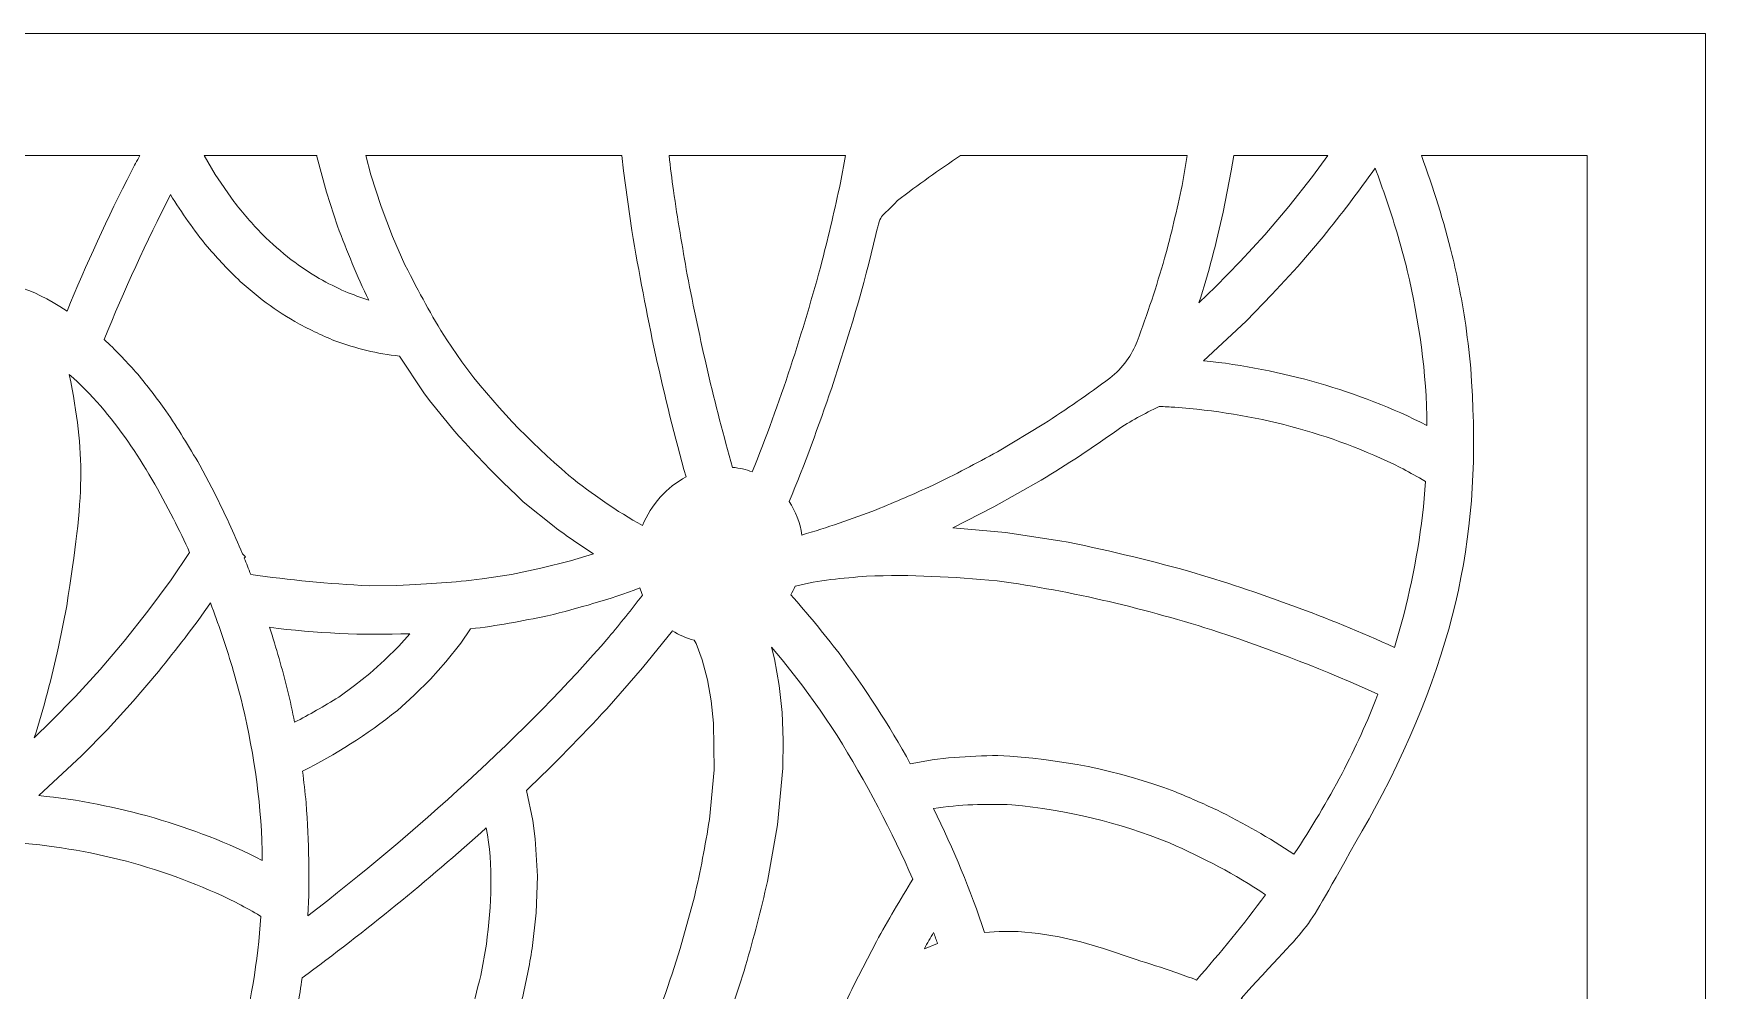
# Model space of a CAD drawing. Header units: centimetres. Extents: x -9.5 to 7.2, y -13.8 to 13.8.
# Drawn here: x 2.677 to 7.16, y 11.283 to 13.847 of the extents above; entities that cross this region are included whole.
import ezdxf

# ---------------------------------------------------------------- set-up
doc = ezdxf.new("R2010")
doc.units = ezdxf.units.CM
doc.header["$MEASUREMENT"] = 0
doc.layers.add('layer 1', color=7, linetype='Continuous')

msp = doc.modelspace()

# ---------------------------------------------------------------- linework, layer by layer
at = {"layer": 'layer 1', "color": 242, "lineweight": 9}
for points, knots in [([(0.09502, 13.84713), (0.09502, 13.84713), (7.15989, 13.84713), (7.15989, 13.84713), (7.15989, 13.84713), (7.15989, 13.84713), (7.15989, -13.84713), (7.15989, -13.84713), (7.15989, -13.84713), (7.15989, -13.84713), (0.09502, -13.84713), (0.09502, -13.84713), (0.09502, -13.84713), (0.09502, -13.84713), (0.09502, 13.84713), (0.09502, 13.84713)], [0, 0, 0, 0, 0.2, 0.2, 0.2, 0.2, 0.4, 0.4, 0.4, 0.4, 0.6, 0.6, 0.6, 0.6, 1, 1, 1, 1]), ([(0.41219, 13.52), (0.41219, 13.52), (2.96224, 13.52), (2.96224, 13.52), (2.96224, 13.52), (2.95481, 13.50614), (2.94742, 13.49221), (2.93996, 13.47814), (2.93996, 13.47814), (2.87587, 13.35315), (2.81813, 13.22754), (2.76723, 13.10275), (2.76723, 13.10275), (2.66038, 13.17317), (2.61745, 13.17785), (2.47259, 13.19685), (2.47259, 13.19685), (2.16677, 13.23313), (1.71566, 13.18118), (1.49009, 13.30989), (1.49009, 13.30989), (1.26379, 13.44274), (1.39188, 13.4337), (1.12167, 13.49265), (1.12167, 13.49265), (1.12167, 13.49265), (1.0692, 13.50048), (1.0692, 13.50048), (1.0692, 13.50048), (1.03435, 13.50328), (1.00107, 13.50378), (0.96589, 13.502), (0.96589, 13.502), (0.7481, 13.48158), (0.63706, 13.40982), (0.47008, 13.26293), (0.47008, 13.26293), (0.47008, 13.26293), (0.41219, 13.21021), (0.41219, 13.21021), (0.41219, 13.21021), (0.41219, 13.21021), (0.41219, 13.52), (0.41219, 13.52)], [0, 0, 0, 0, 0.0833333, 0.0833333, 0.0833333, 0.0833333, 0.1666667, 0.1666667, 0.1666667, 0.1666667, 0.25, 0.25, 0.25, 0.25, 0.3333333, 0.3333333, 0.3333333, 0.3333333, 0.4166667, 0.4166667, 0.4166667, 0.4166667, 0.5, 0.5, 0.5, 0.5, 0.5833333, 0.5833333, 0.5833333, 0.5833333, 0.6666667, 0.6666667, 0.6666667, 0.6666667, 0.75, 0.75, 0.75, 0.75, 0.8333333, 0.8333333, 0.8333333, 0.8333333, 1, 1, 1, 1]), ([(3.13482, 13.52), (3.13482, 13.52), (3.43674, 13.52), (3.43674, 13.52), (3.43674, 13.52), (3.43674, 13.52), (3.4372, 13.51785), (3.4372, 13.51785), (3.4372, 13.51785), (3.4372, 13.51785), (3.46301, 13.4219), (3.46301, 13.4219), (3.46301, 13.4219), (3.46301, 13.4219), (3.49239, 13.33095), (3.49239, 13.33095), (3.49239, 13.33095), (3.51813, 13.26331), (3.54408, 13.19702), (3.57597, 13.13272), (3.57597, 13.13272), (3.55466, 13.13955), (3.53412, 13.1471), (3.51332, 13.15549), (3.51332, 13.15549), (3.48934, 13.16628), (3.46637, 13.17778), (3.4433, 13.1905), (3.4433, 13.1905), (3.4174, 13.20618), (3.39294, 13.22265), (3.36838, 13.24059), (3.36838, 13.24059), (3.34141, 13.26211), (3.31626, 13.28441), (3.29118, 13.30837), (3.29118, 13.30837), (3.26395, 13.33698), (3.23884, 13.36595), (3.21407, 13.39705), (3.21407, 13.39705), (3.21407, 13.39705), (3.16404, 13.46926), (3.16404, 13.46926), (3.16404, 13.46926), (3.16404, 13.46926), (3.13482, 13.52), (3.13482, 13.52)], [0, 0, 0, 0, 0.0769231, 0.0769231, 0.0769231, 0.0769231, 0.1538462, 0.1538462, 0.1538462, 0.1538462, 0.2307692, 0.2307692, 0.2307692, 0.2307692, 0.3076923, 0.3076923, 0.3076923, 0.3076923, 0.3846154, 0.3846154, 0.3846154, 0.3846154, 0.4615385, 0.4615385, 0.4615385, 0.4615385, 0.5384615, 0.5384615, 0.5384615, 0.5384615, 0.6153846, 0.6153846, 0.6153846, 0.6153846, 0.6923077, 0.6923077, 0.6923077, 0.6923077, 0.7692308, 0.7692308, 0.7692308, 0.7692308, 0.8461538, 0.8461538, 0.8461538, 0.8461538, 1, 1, 1, 1]), ([(3.5681, 13.52), (3.5681, 13.52), (4.25448, 13.52), (4.25448, 13.52), (4.25448, 13.52), (4.25448, 13.52), (4.25912, 13.47924), (4.25912, 13.47924), (4.25912, 13.47924), (4.25912, 13.47924), (4.28169, 13.31879), (4.28169, 13.31879), (4.28169, 13.31879), (4.31871, 13.09535), (4.36545, 12.8746), (4.42682, 12.65896), (4.42682, 12.65896), (4.37493, 12.63141), (4.33308, 12.58474), (4.31034, 12.52881), (4.31034, 12.52881), (4.24023, 12.56647), (4.17514, 12.61379), (4.11255, 12.66264), (4.11255, 12.66264), (4.00456, 12.75608), (3.91201, 12.8517), (3.82524, 12.96718), (3.82524, 12.96718), (3.82524, 12.96718), (3.78501, 13.02598), (3.78501, 13.02598), (3.78501, 13.02598), (3.74213, 13.09517), (3.714, 13.1482), (3.67315, 13.22736), (3.67315, 13.22736), (3.67315, 13.22736), (3.63999, 13.30321), (3.63999, 13.30321), (3.63999, 13.30321), (3.63999, 13.30321), (3.60949, 13.38352), (3.60949, 13.38352), (3.60949, 13.38352), (3.60949, 13.38352), (3.58198, 13.46852), (3.58198, 13.46852), (3.58198, 13.46852), (3.58198, 13.46852), (3.5681, 13.52), (3.5681, 13.52)], [0, 0, 0, 0, 0.0714286, 0.0714286, 0.0714286, 0.0714286, 0.1428571, 0.1428571, 0.1428571, 0.1428571, 0.2142857, 0.2142857, 0.2142857, 0.2142857, 0.2857143, 0.2857143, 0.2857143, 0.2857143, 0.3571429, 0.3571429, 0.3571429, 0.3571429, 0.4285714, 0.4285714, 0.4285714, 0.4285714, 0.5, 0.5, 0.5, 0.5, 0.5714286, 0.5714286, 0.5714286, 0.5714286, 0.6428571, 0.6428571, 0.6428571, 0.6428571, 0.7142857, 0.7142857, 0.7142857, 0.7142857, 0.7857143, 0.7857143, 0.7857143, 0.7857143, 0.8571429, 0.8571429, 0.8571429, 0.8571429, 1, 1, 1, 1]), ([(4.38107, 13.52), (4.38107, 13.52), (4.8541, 13.52), (4.8541, 13.52), (4.8541, 13.52), (4.8541, 13.52), (4.84056, 13.4467), (4.84056, 13.4467), (4.84056, 13.4467), (4.82553, 13.37685), (4.80935, 13.30775), (4.79176, 13.23843), (4.79176, 13.23843), (4.73998, 13.04654), (4.67897, 12.85719), (4.60401, 12.67252), (4.60401, 12.67252), (4.58745, 12.67868), (4.56992, 12.68277), (4.55169, 12.68451), (4.55169, 12.68451), (4.50254, 12.8535), (4.46371, 13.0267), (4.42996, 13.20065), (4.42996, 13.20065), (4.4165, 13.27559), (4.40419, 13.35054), (4.39287, 13.42605), (4.39287, 13.42605), (4.38876, 13.4574), (4.38479, 13.48869), (4.38107, 13.52)], [0, 0, 0, 0, 0.1111111, 0.1111111, 0.1111111, 0.1111111, 0.2222222, 0.2222222, 0.2222222, 0.2222222, 0.3333333, 0.3333333, 0.3333333, 0.3333333, 0.4444444, 0.4444444, 0.4444444, 0.4444444, 0.5555556, 0.5555556, 0.5555556, 0.5555556, 0.6666667, 0.6666667, 0.6666667, 0.6666667, 0.7777778, 0.7777778, 0.7777778, 0.7777778, 1, 1, 1, 1]), ([(5.16232, 13.52), (5.16232, 13.52), (5.77006, 13.52), (5.77006, 13.52), (5.77006, 13.52), (5.77006, 13.52), (5.75645, 13.44015), (5.75645, 13.44015), (5.75645, 13.44015), (5.74286, 13.37425), (5.72739, 13.30968), (5.70973, 13.24467), (5.70973, 13.24467), (5.68775, 13.16926), (5.66364, 13.09548), (5.636, 13.02215), (5.636, 13.02215), (5.62268, 12.98672), (5.59803, 12.95021), (5.56251, 12.92358), (5.56251, 12.92358), (5.50494, 12.8805), (5.44608, 12.8403), (5.38606, 12.80084), (5.38606, 12.80084), (5.38606, 12.80084), (5.26198, 12.72644), (5.26198, 12.72644), (5.26198, 12.72644), (5.20464, 12.69501), (5.14738, 12.66532), (5.08889, 12.6369), (5.08889, 12.6369), (5.03839, 12.61373), (4.988, 12.59187), (4.93681, 12.57101), (4.93681, 12.57101), (4.87061, 12.54577), (4.80475, 12.52279), (4.73739, 12.50331), (4.73739, 12.50331), (4.73228, 12.53651), (4.72041, 12.5669), (4.70321, 12.59292), (4.70321, 12.59292), (4.74516, 12.69315), (4.78218, 12.79551), (4.81736, 12.89808), (4.81736, 12.89808), (4.86196, 13.03332), (4.90356, 13.1704), (4.93586, 13.30881), (4.93586, 13.30881), (4.95065, 13.37231), (4.94802, 13.34887), (4.99371, 13.39938), (4.99371, 13.39938), (5.04855, 13.44169), (5.10499, 13.48158), (5.16232, 13.52)], [0, 0, 0, 0, 0.0625, 0.0625, 0.0625, 0.0625, 0.125, 0.125, 0.125, 0.125, 0.1875, 0.1875, 0.1875, 0.1875, 0.25, 0.25, 0.25, 0.25, 0.3125, 0.3125, 0.3125, 0.3125, 0.375, 0.375, 0.375, 0.375, 0.4375, 0.4375, 0.4375, 0.4375, 0.5, 0.5, 0.5, 0.5, 0.5625, 0.5625, 0.5625, 0.5625, 0.625, 0.625, 0.625, 0.625, 0.6875, 0.6875, 0.6875, 0.6875, 0.75, 0.75, 0.75, 0.75, 0.8125, 0.8125, 0.8125, 0.8125, 0.875, 0.875, 0.875, 0.875, 1, 1, 1, 1]), ([(5.89486, 13.52), (5.89486, 13.52), (6.1477, 13.52), (6.1477, 13.52), (6.1477, 13.52), (6.1477, 13.52), (6.10636, 13.46391), (6.10636, 13.46391), (6.10636, 13.46391), (6.10636, 13.46391), (6.04267, 13.38358), (6.04267, 13.38358), (6.04267, 13.38358), (6.04267, 13.38358), (5.97794, 13.30761), (5.97794, 13.30761), (5.97794, 13.30761), (5.97794, 13.30761), (5.91243, 13.23595), (5.91243, 13.23595), (5.91243, 13.23595), (5.91243, 13.23595), (5.84639, 13.16834), (5.84639, 13.16834), (5.84639, 13.16834), (5.84639, 13.16834), (5.80156, 13.12538), (5.80156, 13.12538), (5.80156, 13.12538), (5.82792, 13.20497), (5.84817, 13.28697), (5.86689, 13.3683), (5.86689, 13.3683), (5.86689, 13.3683), (5.88846, 13.47896), (5.88846, 13.47896), (5.88846, 13.47896), (5.88846, 13.47896), (5.89486, 13.52), (5.89486, 13.52)], [0, 0, 0, 0, 0.0909091, 0.0909091, 0.0909091, 0.0909091, 0.1818182, 0.1818182, 0.1818182, 0.1818182, 0.2727273, 0.2727273, 0.2727273, 0.2727273, 0.3636364, 0.3636364, 0.3636364, 0.3636364, 0.4545455, 0.4545455, 0.4545455, 0.4545455, 0.5454545, 0.5454545, 0.5454545, 0.5454545, 0.6363636, 0.6363636, 0.6363636, 0.6363636, 0.7272727, 0.7272727, 0.7272727, 0.7272727, 0.8181818, 0.8181818, 0.8181818, 0.8181818, 1, 1, 1, 1]), ([(6.39811, 13.52), (6.39811, 13.52), (6.84272, 13.52), (6.84272, 13.52), (6.84272, 13.52), (6.84272, 13.52), (6.84272, 10.67633), (6.84272, 10.67633), (6.84272, 10.67633), (6.64571, 10.8372), (6.44607, 10.97763), (6.24759, 11.09391), (6.24759, 11.09391), (6.13831, 11.15626), (6.02823, 11.2125), (5.9151, 11.26175), (5.9151, 11.26175), (6.14467, 11.51625), (6.05159, 11.38289), (6.25805, 11.74306), (6.25805, 11.74306), (6.25805, 11.74306), (6.29337, 11.80805), (6.29337, 11.80805), (6.29337, 11.80805), (6.51031, 12.23217), (6.55972, 12.55402), (6.53029, 12.95062), (6.53029, 12.95062), (6.52607, 12.99472), (6.52088, 13.03825), (6.51467, 13.08202), (6.51467, 13.08202), (6.50526, 13.13962), (6.49407, 13.19601), (6.48096, 13.25263), (6.48096, 13.25263), (6.45778, 13.34387), (6.43029, 13.43282), (6.39811, 13.52)], [0, 0, 0, 0, 0.0909091, 0.0909091, 0.0909091, 0.0909091, 0.1818182, 0.1818182, 0.1818182, 0.1818182, 0.2727273, 0.2727273, 0.2727273, 0.2727273, 0.3636364, 0.3636364, 0.3636364, 0.3636364, 0.4545455, 0.4545455, 0.4545455, 0.4545455, 0.5454545, 0.5454545, 0.5454545, 0.5454545, 0.6363636, 0.6363636, 0.6363636, 0.6363636, 0.7272727, 0.7272727, 0.7272727, 0.7272727, 0.8181818, 0.8181818, 0.8181818, 0.8181818, 1, 1, 1, 1]), ([(5.81415, 12.97011), (5.91898, 12.96036), (6.02255, 12.93814), (6.12312, 12.91036), (6.12312, 12.91036), (6.2235, 12.88064), (6.32032, 12.84446), (6.41306, 12.79647), (6.41306, 12.79647), (6.412, 12.93827), (6.39173, 13.07672), (6.36037, 13.21207), (6.36037, 13.21207), (6.35151, 13.24686), (6.3422, 13.28126), (6.33214, 13.3157), (6.33214, 13.3157), (6.31441, 13.37348), (6.29512, 13.43019), (6.27404, 13.48658), (6.27404, 13.48658), (6.23063, 13.42296), (6.18204, 13.36276), (6.13435, 13.30254), (6.13435, 13.30254), (6.13435, 13.30254), (6.06645, 13.22289), (6.06645, 13.22289), (6.06645, 13.22289), (6.06645, 13.22289), (5.99758, 13.14755), (5.99758, 13.14755), (5.99758, 13.14755), (5.99758, 13.14755), (5.9282, 13.07658), (5.9282, 13.07658), (5.9282, 13.07658), (5.9282, 13.07658), (5.81415, 12.97011), (5.81415, 12.97011)], [0, 0, 0, 0, 0.0909091, 0.0909091, 0.0909091, 0.0909091, 0.1818182, 0.1818182, 0.1818182, 0.1818182, 0.2727273, 0.2727273, 0.2727273, 0.2727273, 0.3636364, 0.3636364, 0.3636364, 0.3636364, 0.4545455, 0.4545455, 0.4545455, 0.4545455, 0.5454545, 0.5454545, 0.5454545, 0.5454545, 0.6363636, 0.6363636, 0.6363636, 0.6363636, 0.7272727, 0.7272727, 0.7272727, 0.7272727, 0.8181818, 0.8181818, 0.8181818, 0.8181818, 1, 1, 1, 1]), ([(2.86675, 13.02676), (2.86675, 13.02676), (2.87238, 13.02215), (2.87238, 13.02215), (2.87238, 13.02215), (2.90171, 12.99403), (2.9291, 12.9654), (2.95612, 12.9349), (2.95612, 12.9349), (2.98274, 12.90256), (3.00784, 12.86988), (3.03239, 12.83574), (3.03239, 12.83574), (3.06455, 12.78839), (3.09431, 12.74043), (3.12293, 12.69055), (3.12293, 12.69055), (3.12293, 12.69055), (3.16347, 12.61439), (3.16347, 12.61439), (3.16347, 12.61439), (3.18957, 12.56152), (3.21485, 12.50809), (3.23735, 12.45326), (3.23735, 12.45326), (3.23735, 12.45326), (3.24586, 12.44493), (3.24586, 12.44493), (3.24586, 12.44493), (3.24586, 12.44493), (3.24235, 12.44108), (3.24235, 12.44108), (3.24235, 12.44108), (3.24826, 12.42671), (3.25402, 12.41231), (3.25966, 12.39784), (3.25966, 12.39784), (3.36331, 12.38227), (3.46812, 12.37265), (3.57721, 12.36736), (3.57721, 12.36736), (3.57721, 12.36736), (3.65109, 12.36757), (3.65109, 12.36757), (3.65109, 12.36757), (3.74714, 12.37278), (3.79945, 12.37605), (3.88023, 12.38543), (3.88023, 12.38543), (3.88023, 12.38543), (3.95851, 12.3979), (3.95851, 12.3979), (3.95851, 12.3979), (3.95851, 12.3979), (4.03746, 12.41403), (4.03746, 12.41403), (4.03746, 12.41403), (4.03746, 12.41403), (4.1169, 12.43419), (4.1169, 12.43419), (4.1169, 12.43419), (4.1169, 12.43419), (4.17838, 12.45278), (4.17838, 12.45278), (4.17838, 12.45278), (4.14231, 12.47608), (4.10747, 12.50039), (4.0728, 12.52577), (4.0728, 12.52577), (4.0728, 12.52577), (3.9903, 12.59244), (3.9903, 12.59244), (3.9903, 12.59244), (3.89173, 12.68404), (3.80537, 12.77591), (3.72394, 12.88424), (3.72394, 12.88424), (3.72394, 12.88424), (3.65879, 12.98282), (3.65879, 12.98282), (3.65879, 12.98282), (3.59818, 12.98838), (3.54208, 13.00331), (3.48546, 13.02378), (3.48546, 13.02378), (3.44794, 13.03889), (3.41293, 13.05579), (3.3775, 13.07527), (3.3775, 13.07527), (3.3474, 13.09348), (3.31909, 13.11255), (3.29057, 13.13329), (3.29057, 13.13329), (3.29057, 13.13329), (3.23149, 13.18287), (3.23149, 13.18287), (3.23149, 13.18287), (3.20053, 13.2125), (3.17187, 13.24276), (3.14351, 13.27531), (3.14351, 13.27531), (3.10767, 13.32028), (3.07477, 13.36574), (3.04472, 13.41549), (3.04472, 13.41549), (2.97946, 13.28821), (2.92024, 13.15911), (2.86675, 13.02676)], [0, 0, 0, 0, 0.0357143, 0.0357143, 0.0357143, 0.0357143, 0.0714286, 0.0714286, 0.0714286, 0.0714286, 0.1071429, 0.1071429, 0.1071429, 0.1071429, 0.1428571, 0.1428571, 0.1428571, 0.1428571, 0.1785714, 0.1785714, 0.1785714, 0.1785714, 0.2142857, 0.2142857, 0.2142857, 0.2142857, 0.25, 0.25, 0.25, 0.25, 0.2857143, 0.2857143, 0.2857143, 0.2857143, 0.3214286, 0.3214286, 0.3214286, 0.3214286, 0.3571429, 0.3571429, 0.3571429, 0.3571429, 0.3928571, 0.3928571, 0.3928571, 0.3928571, 0.4285714, 0.4285714, 0.4285714, 0.4285714, 0.4642857, 0.4642857, 0.4642857, 0.4642857, 0.5, 0.5, 0.5, 0.5, 0.5357143, 0.5357143, 0.5357143, 0.5357143, 0.5714286, 0.5714286, 0.5714286, 0.5714286, 0.6071429, 0.6071429, 0.6071429, 0.6071429, 0.6428571, 0.6428571, 0.6428571, 0.6428571, 0.6785714, 0.6785714, 0.6785714, 0.6785714, 0.7142857, 0.7142857, 0.7142857, 0.7142857, 0.75, 0.75, 0.75, 0.75, 0.7857143, 0.7857143, 0.7857143, 0.7857143, 0.8214286, 0.8214286, 0.8214286, 0.8214286, 0.8571429, 0.8571429, 0.8571429, 0.8571429, 0.8928571, 0.8928571, 0.8928571, 0.8928571, 0.9285714, 0.9285714, 0.9285714, 0.9285714, 1, 1, 1, 1]), ([(2.76627, 12.31388), (2.76627, 12.31388), (2.74461, 12.20326), (2.74461, 12.20326), (2.74461, 12.20326), (2.72589, 12.12187), (2.7057, 12.03991), (2.67925, 11.96029), (2.67925, 11.96029), (2.67925, 11.96029), (2.72411, 12.00327), (2.72411, 12.00327), (2.72411, 12.00327), (2.72411, 12.00327), (2.79019, 12.0709), (2.79019, 12.0709), (2.79019, 12.0709), (2.79019, 12.0709), (2.85577, 12.14257), (2.85577, 12.14257), (2.85577, 12.14257), (2.85577, 12.14257), (2.92045, 12.21848), (2.92045, 12.21848), (2.92045, 12.21848), (2.92045, 12.21848), (2.98412, 12.29884), (2.98412, 12.29884), (2.98412, 12.29884), (2.98412, 12.29884), (3.04653, 12.38361), (3.04653, 12.38361), (3.04653, 12.38361), (3.04653, 12.38361), (3.09598, 12.45613), (3.09598, 12.45613), (3.09598, 12.45613), (3.08215, 12.48682), (3.06759, 12.51689), (3.05271, 12.54703), (3.05271, 12.54703), (2.97877, 12.68964), (2.89241, 12.82917), (2.77315, 12.93336), (2.77315, 12.93336), (2.81722, 12.71713), (2.8137, 12.61403), (2.76627, 12.31388)], [0, 0, 0, 0, 0.0769231, 0.0769231, 0.0769231, 0.0769231, 0.1538462, 0.1538462, 0.1538462, 0.1538462, 0.2307692, 0.2307692, 0.2307692, 0.2307692, 0.3076923, 0.3076923, 0.3076923, 0.3076923, 0.3846154, 0.3846154, 0.3846154, 0.3846154, 0.4615385, 0.4615385, 0.4615385, 0.4615385, 0.5384615, 0.5384615, 0.5384615, 0.5384615, 0.6153846, 0.6153846, 0.6153846, 0.6153846, 0.6923077, 0.6923077, 0.6923077, 0.6923077, 0.7692308, 0.7692308, 0.7692308, 0.7692308, 0.8461538, 0.8461538, 0.8461538, 0.8461538, 1, 1, 1, 1]), ([(5.69538, 12.84779), (5.65544, 12.82747), (5.6182, 12.80998), (5.58145, 12.78359), (5.58145, 12.78359), (5.51546, 12.73614), (5.4479, 12.69262), (5.37905, 12.65003), (5.37905, 12.65003), (5.37905, 12.65003), (5.25211, 12.57835), (5.25211, 12.57835), (5.25211, 12.57835), (5.25211, 12.57835), (5.14154, 12.52275), (5.14154, 12.52275), (5.14154, 12.52275), (5.14154, 12.52275), (5.28333, 12.50991), (5.28333, 12.50991), (5.28333, 12.50991), (5.28333, 12.50991), (5.42924, 12.48803), (5.42924, 12.48803), (5.42924, 12.48803), (5.54603, 12.46575), (5.65924, 12.43759), (5.77355, 12.4067), (5.77355, 12.4067), (5.96204, 12.3502), (6.147, 12.28388), (6.32557, 12.20222), (6.32557, 12.20222), (6.32557, 12.20222), (6.35069, 12.28941), (6.35069, 12.28941), (6.35069, 12.28941), (6.38026, 12.40755), (6.40173, 12.52597), (6.40907, 12.64652), (6.40907, 12.64652), (6.40907, 12.64652), (6.39998, 12.65202), (6.39998, 12.65202), (6.39998, 12.65202), (6.3807, 12.66338), (6.36118, 12.67393), (6.34136, 12.68419), (6.34136, 12.68419), (6.15531, 12.77696), (5.94769, 12.83059), (5.73747, 12.84542), (5.73747, 12.84542), (5.72343, 12.84638), (5.70945, 12.84724), (5.69538, 12.84779)], [0, 0, 0, 0, 0.0666667, 0.0666667, 0.0666667, 0.0666667, 0.1333333, 0.1333333, 0.1333333, 0.1333333, 0.2, 0.2, 0.2, 0.2, 0.2666667, 0.2666667, 0.2666667, 0.2666667, 0.3333333, 0.3333333, 0.3333333, 0.3333333, 0.4, 0.4, 0.4, 0.4, 0.4666667, 0.4666667, 0.4666667, 0.4666667, 0.5333333, 0.5333333, 0.5333333, 0.5333333, 0.6, 0.6, 0.6, 0.6, 0.6666667, 0.6666667, 0.6666667, 0.6666667, 0.7333333, 0.7333333, 0.7333333, 0.7333333, 0.8, 0.8, 0.8, 0.8, 0.8666667, 0.8666667, 0.8666667, 0.8666667, 1, 1, 1, 1]), ([(4.71887, 12.36606), (4.7155, 12.35822), (4.71168, 12.35055), (4.7075, 12.34313), (4.7075, 12.34313), (4.75267, 12.29275), (4.79491, 12.24033), (4.83687, 12.18676), (4.83687, 12.18676), (4.90568, 12.09182), (4.9721, 11.99476), (5.02797, 11.89017), (5.02797, 11.89017), (5.10611, 11.90702), (5.18438, 11.91135), (5.26283, 11.9123), (5.26283, 11.9123), (5.43243, 11.90294), (5.57908, 11.87495), (5.73722, 11.81562), (5.73722, 11.81562), (5.7751, 11.80018), (5.8123, 11.78395), (5.8493, 11.76672), (5.8493, 11.76672), (5.92109, 11.73117), (5.98984, 11.69248), (6.05641, 11.6478), (6.05641, 11.6478), (6.10338, 11.71751), (6.14568, 11.78989), (6.18527, 11.86427), (6.18527, 11.86427), (6.22062, 11.93329), (6.25411, 12.00398), (6.28148, 12.07651), (6.28148, 12.07651), (6.14224, 12.14024), (5.9997, 12.19457), (5.85427, 12.24333), (5.85427, 12.24333), (5.65884, 12.30552), (5.46496, 12.35258), (5.26046, 12.38041), (5.26046, 12.38041), (5.14149, 12.39114), (5.03085, 12.3979), (4.91082, 12.39297), (4.91082, 12.39297), (4.84733, 12.38752), (4.78258, 12.38269), (4.71991, 12.36633), (4.71991, 12.36633), (4.71961, 12.36626), (4.71921, 12.36616), (4.71887, 12.36606)], [0, 0, 0, 0, 0.0666667, 0.0666667, 0.0666667, 0.0666667, 0.1333333, 0.1333333, 0.1333333, 0.1333333, 0.2, 0.2, 0.2, 0.2, 0.2666667, 0.2666667, 0.2666667, 0.2666667, 0.3333333, 0.3333333, 0.3333333, 0.3333333, 0.4, 0.4, 0.4, 0.4, 0.4666667, 0.4666667, 0.4666667, 0.4666667, 0.5333333, 0.5333333, 0.5333333, 0.5333333, 0.6, 0.6, 0.6, 0.6, 0.6666667, 0.6666667, 0.6666667, 0.6666667, 0.7333333, 0.7333333, 0.7333333, 0.7333333, 0.8, 0.8, 0.8, 0.8, 0.8666667, 0.8666667, 0.8666667, 0.8666667, 1, 1, 1, 1]), ([(3.39858, 11.87076), (3.40216, 11.84246), (3.40528, 11.81412), (3.40804, 11.78557), (3.40804, 11.78557), (3.41581, 11.68064), (3.41812, 11.58098), (3.41321, 11.48323), (3.41321, 11.48323), (3.69361, 11.69825), (4.00341, 11.97819), (4.21966, 12.22934), (4.21966, 12.22934), (4.25038, 12.26661), (4.28051, 12.30388), (4.30982, 12.34219), (4.30982, 12.34219), (4.30715, 12.34842), (4.30476, 12.35481), (4.30261, 12.3614), (4.30261, 12.3614), (4.2217, 12.33013), (4.13873, 12.30779), (4.05554, 12.28678), (4.05554, 12.28678), (3.98643, 12.27267), (3.91839, 12.25979), (3.84895, 12.25168), (3.84895, 12.25168), (3.84895, 12.25168), (3.8226, 12.21358), (3.8226, 12.21358), (3.8226, 12.21358), (3.8226, 12.21358), (3.78314, 12.16375), (3.78314, 12.16375), (3.78314, 12.16375), (3.78314, 12.16375), (3.74158, 12.1172), (3.74158, 12.1172), (3.74158, 12.1172), (3.74158, 12.1172), (3.69806, 12.07375), (3.69806, 12.07375), (3.69806, 12.07375), (3.69806, 12.07375), (3.65293, 12.03346), (3.65293, 12.03346), (3.65293, 12.03346), (3.56998, 11.96696), (3.48599, 11.91425), (3.39858, 11.87076)], [0, 0, 0, 0, 0.0714286, 0.0714286, 0.0714286, 0.0714286, 0.1428571, 0.1428571, 0.1428571, 0.1428571, 0.2142857, 0.2142857, 0.2142857, 0.2142857, 0.2857143, 0.2857143, 0.2857143, 0.2857143, 0.3571429, 0.3571429, 0.3571429, 0.3571429, 0.4285714, 0.4285714, 0.4285714, 0.4285714, 0.5, 0.5, 0.5, 0.5, 0.5714286, 0.5714286, 0.5714286, 0.5714286, 0.6428571, 0.6428571, 0.6428571, 0.6428571, 0.7142857, 0.7142857, 0.7142857, 0.7142857, 0.7857143, 0.7857143, 0.7857143, 0.7857143, 0.8571429, 0.8571429, 0.8571429, 0.8571429, 1, 1, 1, 1]), ([(2.6919, 11.80501), (2.79674, 11.79537), (2.90033, 11.7731), (3.00093, 11.74535), (3.00093, 11.74535), (3.10122, 11.71561), (3.19808, 11.67945), (3.29076, 11.63147), (3.29076, 11.63147), (3.28977, 11.77327), (3.26951, 11.91163), (3.23808, 12.04704), (3.23808, 12.04704), (3.22925, 12.0818), (3.21996, 12.11627), (3.20993, 12.15063), (3.20993, 12.15063), (3.19213, 12.2084), (3.17286, 12.26519), (3.15176, 12.32154), (3.15176, 12.32154), (3.10842, 12.25791), (3.0598, 12.1977), (3.01207, 12.13751), (3.01207, 12.13751), (3.01207, 12.13751), (2.94413, 12.05781), (2.94413, 12.05781), (2.94413, 12.05781), (2.94413, 12.05781), (2.8754, 11.98252), (2.8754, 11.98252), (2.8754, 11.98252), (2.8754, 11.98252), (2.80593, 11.91155), (2.80593, 11.91155), (2.80593, 11.91155), (2.80593, 11.91155), (2.6919, 11.80501), (2.6919, 11.80501)], [0, 0, 0, 0, 0.0909091, 0.0909091, 0.0909091, 0.0909091, 0.1818182, 0.1818182, 0.1818182, 0.1818182, 0.2727273, 0.2727273, 0.2727273, 0.2727273, 0.3636364, 0.3636364, 0.3636364, 0.3636364, 0.4545455, 0.4545455, 0.4545455, 0.4545455, 0.5454545, 0.5454545, 0.5454545, 0.5454545, 0.6363636, 0.6363636, 0.6363636, 0.6363636, 0.7272727, 0.7272727, 0.7272727, 0.7272727, 0.8181818, 0.8181818, 0.8181818, 0.8181818, 1, 1, 1, 1]), ([(3.31015, 12.256), (3.32804, 12.2007), (3.34423, 12.14456), (3.35868, 12.08757), (3.35868, 12.08757), (3.36534, 12.05886), (3.37147, 12.03022), (3.37718, 12.00147), (3.37718, 12.00147), (3.41634, 12.02179), (3.45553, 12.04416), (3.49581, 12.06924), (3.49581, 12.06924), (3.49581, 12.06924), (3.53809, 12.09977), (3.53809, 12.09977), (3.53809, 12.09977), (3.53809, 12.09977), (3.5791, 12.13261), (3.5791, 12.13261), (3.5791, 12.13261), (3.5791, 12.13261), (3.61862, 12.1679), (3.61862, 12.1679), (3.61862, 12.1679), (3.61862, 12.1679), (3.65651, 12.20554), (3.65651, 12.20554), (3.65651, 12.20554), (3.65651, 12.20554), (3.6862, 12.2389), (3.6862, 12.2389), (3.6862, 12.2389), (3.55969, 12.23398), (3.43411, 12.24029), (3.31015, 12.256)], [0, 0, 0, 0, 0.1, 0.1, 0.1, 0.1, 0.2, 0.2, 0.2, 0.2, 0.3, 0.3, 0.3, 0.3, 0.4, 0.4, 0.4, 0.4, 0.5, 0.5, 0.5, 0.5, 0.6, 0.6, 0.6, 0.6, 0.7, 0.7, 0.7, 0.7, 0.8, 0.8, 0.8, 0.8, 1, 1, 1, 1]), ([(4.02349, 10.60742), (4.04408, 10.61449), (4.06477, 10.6213), (4.08548, 10.62786), (4.08548, 10.62786), (4.17263, 10.79027), (4.24896, 10.9562), (4.31772, 11.12717), (4.31772, 11.12717), (4.35168, 11.21599), (4.38266, 11.3044), (4.41117, 11.39503), (4.41117, 11.39503), (4.41117, 11.39503), (4.44929, 11.53397), (4.44929, 11.53397), (4.44929, 11.53397), (4.46511, 11.60328), (4.47841, 11.67109), (4.48938, 11.74102), (4.48938, 11.74102), (4.48938, 11.74102), (4.50179, 11.87396), (4.50179, 11.87396), (4.50179, 11.87396), (4.50179, 11.87396), (4.50059, 11.99959), (4.50059, 11.99959), (4.50059, 11.99959), (4.50059, 11.99959), (4.49431, 12.05874), (4.49431, 12.05874), (4.49431, 12.05874), (4.49431, 12.05874), (4.48427, 12.11512), (4.48427, 12.11512), (4.48427, 12.11512), (4.48427, 12.11512), (4.47012, 12.16848), (4.47012, 12.16848), (4.47012, 12.16848), (4.47012, 12.16848), (4.45388, 12.21288), (4.45388, 12.21288), (4.45388, 12.21288), (4.45388, 12.21288), (4.44816, 12.22153), (4.44816, 12.22153), (4.44816, 12.22153), (4.42742, 12.22688), (4.40799, 12.2354), (4.39027, 12.24665), (4.39027, 12.24665), (4.39027, 12.24665), (4.31026, 12.14706), (4.31026, 12.14706), (4.31026, 12.14706), (4.31026, 12.14706), (4.21436, 12.03798), (4.21436, 12.03798), (4.21436, 12.03798), (4.14435, 11.96279), (4.07312, 11.88919), (3.99887, 11.81873), (3.99887, 11.81873), (3.99887, 11.81873), (4.01585, 11.7388), (4.01585, 11.7388), (4.01585, 11.7388), (4.01585, 11.7388), (4.0225, 11.68882), (4.0225, 11.68882), (4.0225, 11.68882), (4.0225, 11.68882), (4.02825, 11.58938), (4.02825, 11.58938), (4.02825, 11.58938), (4.02825, 11.58938), (4.02506, 11.49134), (4.02506, 11.49134), (4.02506, 11.49134), (4.02506, 11.49134), (4.01427, 11.3957), (4.01427, 11.3957), (4.01427, 11.3957), (4.00657, 11.34946), (3.9975, 11.30437), (3.98693, 11.25861), (3.98693, 11.25861), (3.98693, 11.25861), (3.96314, 11.17272), (3.96314, 11.17272), (3.96314, 11.17272), (3.92053, 11.03873), (3.8669, 10.91038), (3.79782, 10.78733), (3.79782, 10.78733), (3.87156, 10.725), (3.94469, 10.66272), (4.02349, 10.60742)], [0, 0, 0, 0, 0.0384615, 0.0384615, 0.0384615, 0.0384615, 0.0769231, 0.0769231, 0.0769231, 0.0769231, 0.1153846, 0.1153846, 0.1153846, 0.1153846, 0.1538462, 0.1538462, 0.1538462, 0.1538462, 0.1923077, 0.1923077, 0.1923077, 0.1923077, 0.2307692, 0.2307692, 0.2307692, 0.2307692, 0.2692308, 0.2692308, 0.2692308, 0.2692308, 0.3076923, 0.3076923, 0.3076923, 0.3076923, 0.3461538, 0.3461538, 0.3461538, 0.3461538, 0.3846154, 0.3846154, 0.3846154, 0.3846154, 0.4230769, 0.4230769, 0.4230769, 0.4230769, 0.4615385, 0.4615385, 0.4615385, 0.4615385, 0.5, 0.5, 0.5, 0.5, 0.5384615, 0.5384615, 0.5384615, 0.5384615, 0.5769231, 0.5769231, 0.5769231, 0.5769231, 0.6153846, 0.6153846, 0.6153846, 0.6153846, 0.6538462, 0.6538462, 0.6538462, 0.6538462, 0.6923077, 0.6923077, 0.6923077, 0.6923077, 0.7307692, 0.7307692, 0.7307692, 0.7307692, 0.7692308, 0.7692308, 0.7692308, 0.7692308, 0.8076923, 0.8076923, 0.8076923, 0.8076923, 0.8461538, 0.8461538, 0.8461538, 0.8461538, 0.8846154, 0.8846154, 0.8846154, 0.8846154, 0.9230769, 0.9230769, 0.9230769, 0.9230769, 1, 1, 1, 1]), ([(4.32049, 10.68974), (4.39401, 10.70525), (4.46844, 10.71736), (4.54375, 10.72578), (4.54375, 10.72578), (4.59031, 10.75908), (4.62469, 10.80301), (4.65068, 10.85544), (4.65068, 10.85544), (4.68551, 10.93097), (4.71643, 11.00762), (4.75498, 11.08153), (4.75498, 11.08153), (4.7789, 11.12455), (4.80406, 11.16456), (4.83255, 11.20435), (4.83255, 11.20435), (4.83255, 11.20435), (4.83354, 11.20556), (4.83354, 11.20556), (4.83354, 11.20556), (4.84743, 11.23625), (4.8617, 11.2668), (4.87639, 11.29735), (4.87639, 11.29735), (4.87639, 11.29735), (4.9369, 11.4141), (4.9369, 11.4141), (4.9369, 11.4141), (4.96843, 11.47053), (5.00054, 11.52614), (5.03436, 11.58125), (5.03436, 11.58125), (4.98254, 11.70238), (4.90597, 11.84673), (4.83198, 11.96575), (4.83198, 11.96575), (4.83198, 11.96575), (4.78624, 12.03391), (4.78624, 12.03391), (4.78624, 12.03391), (4.78624, 12.03391), (4.7372, 12.10159), (4.7372, 12.10159), (4.7372, 12.10159), (4.7372, 12.10159), (4.6848, 12.16847), (4.6848, 12.16847), (4.6848, 12.16847), (4.6848, 12.16847), (4.65546, 12.20308), (4.65546, 12.20308), (4.65546, 12.20308), (4.65546, 12.20308), (4.66389, 12.17135), (4.66389, 12.17135), (4.66389, 12.17135), (4.66389, 12.17135), (4.67664, 12.10034), (4.67664, 12.10034), (4.67664, 12.10034), (4.67664, 12.10034), (4.68425, 12.02766), (4.68425, 12.02766), (4.68425, 12.02766), (4.68425, 12.02766), (4.68714, 11.95372), (4.68714, 11.95372), (4.68714, 11.95372), (4.68714, 11.95372), (4.68575, 11.87885), (4.68575, 11.87885), (4.68575, 11.87885), (4.68575, 11.87885), (4.67167, 11.72719), (4.67167, 11.72719), (4.67167, 11.72719), (4.67167, 11.72719), (4.6449, 11.57469), (4.6449, 11.57469), (4.6449, 11.57469), (4.62746, 11.49857), (4.60807, 11.42416), (4.58641, 11.34899), (4.58641, 11.34899), (4.56353, 11.27632), (4.53938, 11.20492), (4.51339, 11.13324), (4.51339, 11.13324), (4.45844, 10.98956), (4.3982, 10.85025), (4.3313, 10.71159), (4.3313, 10.71159), (4.32773, 10.70432), (4.32411, 10.69702), (4.32049, 10.68974)], [0, 0, 0, 0, 0.04, 0.04, 0.04, 0.04, 0.08, 0.08, 0.08, 0.08, 0.12, 0.12, 0.12, 0.12, 0.16, 0.16, 0.16, 0.16, 0.2, 0.2, 0.2, 0.2, 0.24, 0.24, 0.24, 0.24, 0.28, 0.28, 0.28, 0.28, 0.32, 0.32, 0.32, 0.32, 0.36, 0.36, 0.36, 0.36, 0.4, 0.4, 0.4, 0.4, 0.44, 0.44, 0.44, 0.44, 0.48, 0.48, 0.48, 0.48, 0.52, 0.52, 0.52, 0.52, 0.56, 0.56, 0.56, 0.56, 0.6, 0.6, 0.6, 0.6, 0.64, 0.64, 0.64, 0.64, 0.68, 0.68, 0.68, 0.68, 0.72, 0.72, 0.72, 0.72, 0.76, 0.76, 0.76, 0.76, 0.8, 0.8, 0.8, 0.8, 0.84, 0.84, 0.84, 0.84, 0.88, 0.88, 0.88, 0.88, 0.92, 0.92, 0.92, 0.92, 1, 1, 1, 1]), ([(5.22724, 11.43804), (5.22724, 11.43804), (5.26591, 11.44099), (5.26591, 11.44099), (5.26591, 11.44099), (5.26591, 11.44099), (5.31751, 11.4406), (5.31751, 11.4406), (5.31751, 11.4406), (5.31751, 11.4406), (5.3712, 11.43599), (5.3712, 11.43599), (5.3712, 11.43599), (5.3712, 11.43599), (5.42718, 11.42698), (5.42718, 11.42698), (5.42718, 11.42698), (5.42718, 11.42698), (5.48538, 11.41346), (5.48538, 11.41346), (5.48538, 11.41346), (5.48538, 11.41346), (5.54581, 11.39524), (5.54581, 11.39524), (5.54581, 11.39524), (5.54581, 11.39524), (5.63308, 11.3657), (5.63308, 11.3657), (5.63308, 11.3657), (5.668, 11.35512), (5.70276, 11.34392), (5.73752, 11.3321), (5.73752, 11.3321), (5.7567, 11.32523), (5.77578, 11.31821), (5.79474, 11.31099), (5.79474, 11.31099), (5.85957, 11.38446), (5.92199, 11.46024), (5.98009, 11.5394), (5.98009, 11.5394), (5.89853, 11.59412), (5.81294, 11.63889), (5.72308, 11.67823), (5.72308, 11.67823), (5.58318, 11.73514), (5.45155, 11.76547), (5.30055, 11.78039), (5.30055, 11.78039), (5.23026, 11.78271), (5.16051, 11.7819), (5.08986, 11.77046), (5.08986, 11.77046), (5.14398, 11.66162), (5.18923, 11.55156), (5.22724, 11.43804)], [0, 0, 0, 0, 0.0666667, 0.0666667, 0.0666667, 0.0666667, 0.1333333, 0.1333333, 0.1333333, 0.1333333, 0.2, 0.2, 0.2, 0.2, 0.2666667, 0.2666667, 0.2666667, 0.2666667, 0.3333333, 0.3333333, 0.3333333, 0.3333333, 0.4, 0.4, 0.4, 0.4, 0.4666667, 0.4666667, 0.4666667, 0.4666667, 0.5333333, 0.5333333, 0.5333333, 0.5333333, 0.6, 0.6, 0.6, 0.6, 0.6666667, 0.6666667, 0.6666667, 0.6666667, 0.7333333, 0.7333333, 0.7333333, 0.7333333, 0.8, 0.8, 0.8, 0.8, 0.8666667, 0.8666667, 0.8666667, 0.8666667, 1, 1, 1, 1]), ([(3.70306, 10.86756), (3.76186, 10.97527), (3.80793, 11.08766), (3.84492, 11.20421), (3.84492, 11.20421), (3.85648, 11.2439), (3.86682, 11.28321), (3.87617, 11.32348), (3.87617, 11.32348), (3.87617, 11.32348), (3.89149, 11.40683), (3.89149, 11.40683), (3.89149, 11.40683), (3.90531, 11.51139), (3.91047, 11.617), (3.89117, 11.71886), (3.89117, 11.71886), (3.73301, 11.57621), (3.56799, 11.44188), (3.39736, 11.31657), (3.39736, 11.31657), (3.39393, 11.29185), (3.38992, 11.26713), (3.38541, 11.24237), (3.38541, 11.24237), (3.44149, 11.15413), (3.50291, 11.07118), (3.57257, 10.99439), (3.57257, 10.99439), (3.61409, 10.94964), (3.65748, 10.90767), (3.70306, 10.86756)], [0, 0, 0, 0, 0.1111111, 0.1111111, 0.1111111, 0.1111111, 0.2222222, 0.2222222, 0.2222222, 0.2222222, 0.3333333, 0.3333333, 0.3333333, 0.3333333, 0.4444444, 0.4444444, 0.4444444, 0.4444444, 0.5555556, 0.5555556, 0.5555556, 0.5555556, 0.6666667, 0.6666667, 0.6666667, 0.6666667, 0.7777778, 0.7777778, 0.7777778, 0.7777778, 1, 1, 1, 1]), ([(2.57314, 11.68283), (2.53315, 11.66248), (2.49598, 11.64494), (2.45915, 11.6186), (2.45915, 11.6186), (2.39321, 11.57114), (2.32563, 11.52756), (2.2568, 11.48504), (2.2568, 11.48504), (2.2568, 11.48504), (2.12986, 11.41329), (2.12986, 11.41329), (2.12986, 11.41329), (2.12986, 11.41329), (2.01922, 11.35768), (2.01922, 11.35768), (2.01922, 11.35768), (2.01922, 11.35768), (2.16106, 11.34491), (2.16106, 11.34491), (2.16106, 11.34491), (2.16106, 11.34491), (2.30695, 11.32292), (2.30695, 11.32292), (2.30695, 11.32292), (2.42378, 11.30067), (2.53706, 11.27253), (2.65133, 11.24163), (2.65133, 11.24163), (2.83979, 11.18514), (3.02479, 11.11881), (3.20329, 11.03721), (3.20329, 11.03721), (3.20329, 11.03721), (3.2284, 11.12438), (3.2284, 11.12438), (3.2284, 11.12438), (3.25798, 11.24248), (3.27951, 11.3609), (3.28683, 11.48138), (3.28683, 11.48138), (3.28683, 11.48138), (3.27769, 11.48698), (3.27769, 11.48698), (3.27769, 11.48698), (3.25848, 11.49834), (3.23897, 11.50894), (3.21912, 11.51915), (3.21912, 11.51915), (3.03309, 11.61182), (2.82547, 11.66555), (2.61519, 11.68039), (2.61519, 11.68039), (2.60118, 11.6813), (2.58714, 11.68216), (2.57314, 11.68283)], [0, 0, 0, 0, 0.0666667, 0.0666667, 0.0666667, 0.0666667, 0.1333333, 0.1333333, 0.1333333, 0.1333333, 0.2, 0.2, 0.2, 0.2, 0.2666667, 0.2666667, 0.2666667, 0.2666667, 0.3333333, 0.3333333, 0.3333333, 0.3333333, 0.4, 0.4, 0.4, 0.4, 0.4666667, 0.4666667, 0.4666667, 0.4666667, 0.5333333, 0.5333333, 0.5333333, 0.5333333, 0.6, 0.6, 0.6, 0.6, 0.6666667, 0.6666667, 0.6666667, 0.6666667, 0.7333333, 0.7333333, 0.7333333, 0.7333333, 0.8, 0.8, 0.8, 0.8, 0.8666667, 0.8666667, 0.8666667, 0.8666667, 1, 1, 1, 1]), ([(5.06567, 11.39492), (5.06567, 11.39492), (5.10099, 11.40885), (5.10099, 11.40885), (5.10099, 11.40885), (5.09755, 11.41864), (5.09401, 11.42844), (5.09045, 11.43811), (5.09045, 11.43811), (5.08206, 11.42374), (5.0738, 11.40932), (5.06567, 11.39492)], [0, 0, 0, 0, 0.25, 0.25, 0.25, 0.25, 0.5, 0.5, 0.5, 0.5, 1, 1, 1, 1])]:
    msp.add_open_spline(points, degree=3, knots=knots, dxfattribs=at)

doc.saveas('drawing.dxf')
